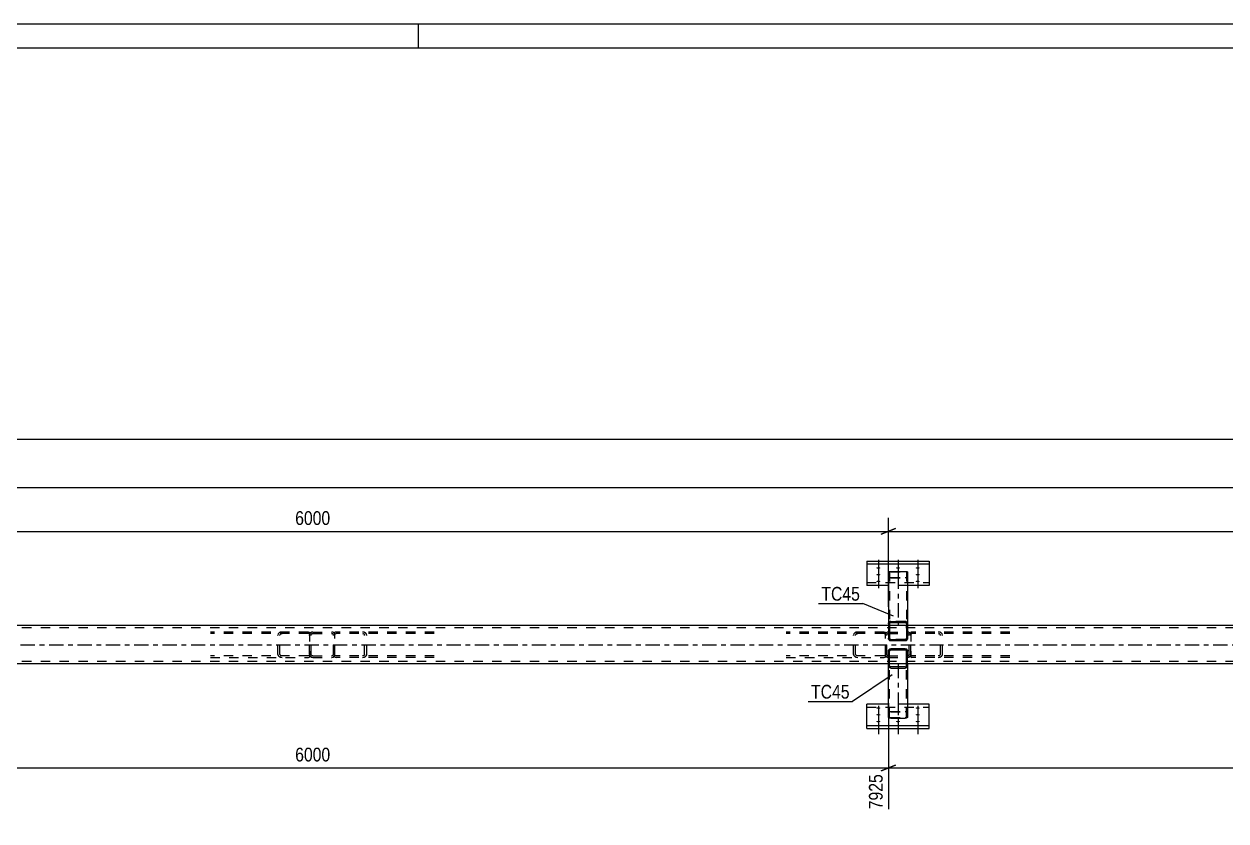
# Model space of a CAD drawing. Header units: millimetres. Extents: x -156 to 1033, y -616 to 225.
# Drawn here: x 110.4 to 360.9, y 58.6 to 224.5 of the extents above; entities that cross this region are included whole.
import ezdxf

# ---------------------------------------------------------------- set-up
doc = ezdxf.new("R2010")
doc.units = ezdxf.units.MM
doc.linetypes.add('DXK_LINE_DOT2', pattern=[3.9198, 1.9599, -1.9599])
doc.linetypes.add('DXK_LINE_DOT3', pattern=[5.9187, 2.979, -0.9799, 0.9799, -0.9799])
doc.styles.add('Arial Narrow', font='ARIALN.TTF', dxfattribs={"height": 0.2})

# ---------------------------------------------------------------- blocks, each defined once
blk = doc.blocks.new('Unknown-404205526-1162')
at = {"color": 5, "linetype": 'Continuous'}
for p, q in [((1032.58, 224.55), (-156.42, 224.55)), ((192.58, 219.55), (192.58, 224.55)), ((1027.58, 219.55), (-151.42, 219.55))]:
    blk.add_line(p, q, dxfattribs=at)
blk = doc.blocks.new('Part-404205526-5127 - 5018')
at = {"color": 2, "linetype": 'Continuous'}
for p, q in [((286.05, 77.85), (286.05, 82.9)), ((290.55, 82.9), (286.05, 82.9)), ((299.05, 82.9), (294.55, 82.9)), ((299.05, 77.85), (299.05, 82.9)), ((286.05, 78.46), (299.05, 78.46)), ((286.05, 77.85), (299.05, 77.85))]:
    blk.add_line(p, q, dxfattribs=at)
at = {"color": 7, "linetype": 'DXK_LINE_DOT2'}
for p, q in [((294.55, 82.9), (290.55, 82.9)), ((286.05, 82.3), (299.05, 82.3))]:
    blk.add_line(p, q, dxfattribs=at)
blk = doc.blocks.new('Bolt-404205526-5032 - 5018')
at = {"linetype": 'Continuous'}
for points in [[(288.45, 111.42), (288.54, 111.41), (288.63, 111.4), (288.71, 111.39), (288.78, 111.37), (288.83, 111.34), (288.87, 111.31), (288.89, 111.28), (288.89, 111.25), (288.87, 111.22), (288.83, 111.19), (288.78, 111.17), (288.71, 111.14), (288.63, 111.13), (288.54, 111.12), (288.45, 111.12), (288.36, 111.12), (288.27, 111.13), (288.19, 111.14), (288.12, 111.17), (288.07, 111.19), (288.03, 111.22), (288.01, 111.25), (288.01, 111.28), (288.03, 111.31), (288.07, 111.34), (288.12, 111.37), (288.19, 111.39), (288.27, 111.4), (288.36, 111.41)], [(292.55, 111.42), (292.64, 111.41), (292.73, 111.4), (292.81, 111.39), (292.88, 111.37), (292.93, 111.34), (292.97, 111.31), (292.99, 111.28), (292.99, 111.25), (292.97, 111.22), (292.93, 111.19), (292.88, 111.17), (292.81, 111.14), (292.73, 111.13), (292.64, 111.12), (292.55, 111.12), (292.46, 111.12), (292.37, 111.13), (292.29, 111.14), (292.22, 111.17), (292.17, 111.19), (292.13, 111.22), (292.11, 111.25), (292.11, 111.28), (292.13, 111.31), (292.17, 111.34), (292.22, 111.37), (292.29, 111.39), (292.37, 111.4), (292.46, 111.41)], [(296.65, 111.42), (296.74, 111.41), (296.83, 111.4), (296.91, 111.39), (296.98, 111.37), (297.03, 111.34), (297.07, 111.31), (297.09, 111.28), (297.09, 111.25), (297.07, 111.22), (297.03, 111.19), (296.98, 111.17), (296.91, 111.14), (296.83, 111.13), (296.74, 111.12), (296.65, 111.12), (296.56, 111.12), (296.47, 111.13), (296.39, 111.14), (296.32, 111.17), (296.27, 111.19), (296.23, 111.22), (296.21, 111.25), (296.21, 111.28), (296.23, 111.31), (296.27, 111.34), (296.32, 111.37), (296.39, 111.39), (296.47, 111.4), (296.56, 111.41)], [(288.45, 110.01), (288.54, 110.01), (288.63, 110), (288.71, 109.99), (288.78, 109.96), (288.83, 109.94), (288.87, 109.91), (288.89, 109.88), (288.89, 109.85), (288.87, 109.82), (288.83, 109.79), (288.78, 109.76), (288.71, 109.74), (288.63, 109.73), (288.54, 109.72), (288.45, 109.71), (288.36, 109.72), (288.27, 109.73), (288.19, 109.74), (288.12, 109.76), (288.07, 109.79), (288.03, 109.82), (288.01, 109.85), (288.01, 109.88), (288.03, 109.91), (288.07, 109.94), (288.12, 109.96), (288.19, 109.99), (288.27, 110), (288.36, 110.01)], [(288.45, 108.61), (288.54, 108.61), (288.63, 108.6), (288.71, 108.58), (288.78, 108.56), (288.83, 108.54), (288.87, 108.51), (288.89, 108.48), (288.89, 108.45), (288.87, 108.42), (288.83, 108.39), (288.78, 108.36), (288.71, 108.34), (288.63, 108.32), (288.54, 108.31), (288.45, 108.31), (288.36, 108.31), (288.27, 108.32), (288.19, 108.34), (288.12, 108.36), (288.07, 108.39), (288.03, 108.42), (288.01, 108.45), (288.01, 108.48), (288.03, 108.51), (288.07, 108.54), (288.12, 108.56), (288.19, 108.58), (288.27, 108.6), (288.36, 108.61)], [(296.65, 110.01), (296.74, 110.01), (296.83, 110), (296.91, 109.99), (296.98, 109.96), (297.03, 109.94), (297.07, 109.91), (297.09, 109.88), (297.09, 109.85), (297.07, 109.82), (297.03, 109.79), (296.98, 109.76), (296.91, 109.74), (296.83, 109.73), (296.74, 109.72), (296.65, 109.71), (296.56, 109.72), (296.47, 109.73), (296.39, 109.74), (296.32, 109.76), (296.27, 109.79), (296.23, 109.82), (296.21, 109.85), (296.21, 109.88), (296.23, 109.91), (296.27, 109.94), (296.32, 109.96), (296.39, 109.99), (296.47, 110), (296.56, 110.01)], [(296.65, 108.61), (296.74, 108.61), (296.83, 108.6), (296.91, 108.58), (296.98, 108.56), (297.03, 108.54), (297.07, 108.51), (297.09, 108.48), (297.09, 108.45), (297.07, 108.42), (297.03, 108.39), (296.98, 108.36), (296.91, 108.34), (296.83, 108.32), (296.74, 108.31), (296.65, 108.31), (296.56, 108.31), (296.47, 108.32), (296.39, 108.34), (296.32, 108.36), (296.27, 108.39), (296.23, 108.42), (296.21, 108.45), (296.21, 108.48), (296.23, 108.51), (296.27, 108.54), (296.32, 108.56), (296.39, 108.58), (296.47, 108.6), (296.56, 108.61)]]:
    blk.add_hatch(color=1, dxfattribs=at).paths.add_polyline_path(points)
at = {"color": 1, "linetype": 'Continuous'}
for p, q in [((288.45, 112.96), (288.45, 109.84)), ((292.55, 112.96), (292.55, 109.84)), ((296.65, 112.96), (296.65, 109.84)), ((288.45, 111.56), (288.45, 108.44)), ((296.65, 111.56), (296.65, 108.44)), ((288.45, 110.15), (288.45, 107.03)), ((296.65, 110.15), (296.65, 107.03))]:
    blk.add_line(p, q, dxfattribs=at)
at = {"color": 1, "linetype": 'DXK_LINE_DOT2'}
blk.add_line((292.55, 110.15), (292.55, 107.03), dxfattribs=at)
blk = doc.blocks.new('Bolt-404205526-5033 - 5018')
at = {"linetype": 'Continuous'}
for points in [[(288.45, 81.93), (288.36, 81.93), (288.27, 81.94), (288.19, 81.96), (288.12, 81.98), (288.07, 82.01), (288.03, 82.04), (288.01, 82.07), (288.01, 82.1), (288.03, 82.13), (288.07, 82.16), (288.12, 82.18), (288.19, 82.2), (288.27, 82.22), (288.36, 82.23), (288.45, 82.23), (288.54, 82.23), (288.63, 82.22), (288.71, 82.2), (288.78, 82.18), (288.83, 82.16), (288.87, 82.13), (288.89, 82.1), (288.89, 82.07), (288.87, 82.04), (288.83, 82.01), (288.78, 81.98), (288.71, 81.96), (288.63, 81.94), (288.54, 81.93)], [(288.45, 80.53), (288.36, 80.53), (288.27, 80.54), (288.19, 80.56), (288.12, 80.58), (288.07, 80.6), (288.03, 80.63), (288.01, 80.66), (288.01, 80.7), (288.03, 80.73), (288.07, 80.75), (288.12, 80.78), (288.19, 80.8), (288.27, 80.82), (288.36, 80.83), (288.45, 80.83), (288.54, 80.83), (288.63, 80.82), (288.71, 80.8), (288.78, 80.78), (288.83, 80.75), (288.87, 80.73), (288.89, 80.7), (288.89, 80.66), (288.87, 80.63), (288.83, 80.6), (288.78, 80.58), (288.71, 80.56), (288.63, 80.54), (288.54, 80.53)], [(296.65, 81.93), (296.56, 81.93), (296.47, 81.94), (296.39, 81.96), (296.32, 81.98), (296.27, 82.01), (296.23, 82.04), (296.21, 82.07), (296.21, 82.1), (296.23, 82.13), (296.27, 82.16), (296.32, 82.18), (296.39, 82.2), (296.47, 82.22), (296.56, 82.23), (296.65, 82.23), (296.74, 82.23), (296.83, 82.22), (296.91, 82.2), (296.98, 82.18), (297.03, 82.16), (297.07, 82.13), (297.09, 82.1), (297.09, 82.07), (297.07, 82.04), (297.03, 82.01), (296.98, 81.98), (296.91, 81.96), (296.83, 81.94), (296.74, 81.93)], [(296.65, 80.53), (296.56, 80.53), (296.47, 80.54), (296.39, 80.56), (296.32, 80.58), (296.27, 80.6), (296.23, 80.63), (296.21, 80.66), (296.21, 80.7), (296.23, 80.73), (296.27, 80.75), (296.32, 80.78), (296.39, 80.8), (296.47, 80.82), (296.56, 80.83), (296.65, 80.83), (296.74, 80.83), (296.83, 80.82), (296.91, 80.8), (296.98, 80.78), (297.03, 80.75), (297.07, 80.73), (297.09, 80.7), (297.09, 80.66), (297.07, 80.63), (297.03, 80.6), (296.98, 80.58), (296.91, 80.56), (296.83, 80.54), (296.74, 80.53)], [(288.45, 79.13), (288.36, 79.13), (288.27, 79.14), (288.19, 79.16), (288.12, 79.18), (288.07, 79.2), (288.03, 79.23), (288.01, 79.26), (288.01, 79.29), (288.03, 79.32), (288.07, 79.35), (288.12, 79.38), (288.19, 79.4), (288.27, 79.41), (288.36, 79.42), (288.45, 79.43), (288.54, 79.42), (288.63, 79.41), (288.71, 79.4), (288.78, 79.38), (288.83, 79.35), (288.87, 79.32), (288.89, 79.29), (288.89, 79.26), (288.87, 79.23), (288.83, 79.2), (288.78, 79.18), (288.71, 79.16), (288.63, 79.14), (288.54, 79.13)], [(292.55, 79.13), (292.46, 79.13), (292.37, 79.14), (292.29, 79.16), (292.22, 79.18), (292.17, 79.2), (292.13, 79.23), (292.11, 79.26), (292.11, 79.29), (292.13, 79.32), (292.17, 79.35), (292.22, 79.38), (292.29, 79.4), (292.37, 79.41), (292.46, 79.42), (292.55, 79.43), (292.64, 79.42), (292.73, 79.41), (292.81, 79.4), (292.88, 79.38), (292.93, 79.35), (292.97, 79.32), (292.99, 79.29), (292.99, 79.26), (292.97, 79.23), (292.93, 79.2), (292.88, 79.18), (292.81, 79.16), (292.73, 79.14), (292.64, 79.13)], [(296.65, 79.13), (296.56, 79.13), (296.47, 79.14), (296.39, 79.16), (296.32, 79.18), (296.27, 79.2), (296.23, 79.23), (296.21, 79.26), (296.21, 79.29), (296.23, 79.32), (296.27, 79.35), (296.32, 79.38), (296.39, 79.4), (296.47, 79.41), (296.56, 79.42), (296.65, 79.43), (296.74, 79.42), (296.83, 79.41), (296.91, 79.4), (296.98, 79.38), (297.03, 79.35), (297.07, 79.32), (297.09, 79.29), (297.09, 79.26), (297.07, 79.23), (297.03, 79.2), (296.98, 79.18), (296.91, 79.16), (296.83, 79.14), (296.74, 79.13)]]:
    blk.add_hatch(color=1, dxfattribs=at).paths.add_polyline_path(points)
at = {"color": 1, "linetype": 'Continuous'}
for p, q in [((288.45, 82.57), (288.45, 79.45)), ((288.45, 81.17), (288.45, 78.05)), ((296.65, 82.57), (296.65, 79.45)), ((296.65, 81.17), (296.65, 78.05)), ((288.45, 79.77), (288.45, 76.65)), ((292.55, 79.77), (292.55, 76.65)), ((296.65, 79.77), (296.65, 76.65))]:
    blk.add_line(p, q, dxfattribs=at)
at = {"color": 1, "linetype": 'DXK_LINE_DOT2'}
blk.add_line((292.55, 82.57), (292.55, 79.45), dxfattribs=at)
blk = doc.blocks.new('Part-404205526-5126 - 5018')
at = {"color": 2, "linetype": 'Continuous'}
for p, q in [((286.05, 112.69), (299.05, 112.69)), ((286.05, 112.69), (286.05, 107.64)), ((286.05, 112.09), (299.05, 112.09)), ((299.05, 112.69), (299.05, 107.64)), ((290.55, 107.64), (286.05, 107.64)), ((299.05, 107.64), (294.55, 107.64))]:
    blk.add_line(p, q, dxfattribs=at)
at = {"color": 7, "linetype": 'DXK_LINE_DOT2'}
for p, q in [((286.05, 108.24), (299.05, 108.24)), ((294.55, 107.64), (290.55, 107.64))]:
    blk.add_line(p, q, dxfattribs=at)
blk = doc.blocks.new('Part-404205526-5160 - 5018')
at = {"color": 2, "linetype": 'Continuous'}
for p, q in [((290.55, 110.38), (290.59, 110.45)), ((290.55, 110.38), (290.55, 99.65)), ((290.59, 110.45), (290.69, 110.5)), ((290.69, 110.5), (290.85, 110.54)), ((290.85, 110.54), (291.03, 110.55)), ((291.03, 110.55), (294.07, 110.55)), ((294.07, 110.55), (294.25, 110.54)), ((294.25, 110.54), (294.41, 110.5)), ((294.41, 110.5), (294.51, 110.45)), ((294.51, 110.45), (294.55, 110.38)), ((294.55, 110.38), (294.55, 99.27)), ((294.07, 99.27), (290.79, 99.27)), ((294.31, 99.27), (294.07, 99.27)), ((294.55, 99.27), (294.55, 99.27))]:
    blk.add_line(p, q, dxfattribs=at)
at = {"color": 7, "linetype": 'DXK_LINE_DOT2'}
for p, q in [((290.81, 110.42), (290.79, 110.38)), ((290.79, 110.38), (290.79, 99.27)), ((290.86, 110.44), (290.81, 110.42)), ((290.94, 110.46), (290.86, 110.44)), ((291.03, 110.47), (290.94, 110.46)), ((291.03, 110.47), (294.07, 110.47)), ((294.16, 110.46), (294.07, 110.47)), ((294.24, 110.44), (294.16, 110.46)), ((294.29, 110.42), (294.24, 110.44)), ((294.31, 110.38), (294.29, 110.42)), ((294.31, 110.38), (294.31, 99.27)), ((290.59, 109.28), (290.55, 109.34)), ((290.69, 109.23), (290.59, 109.28)), ((290.85, 109.19), (290.69, 109.23)), ((290.79, 109.34), (290.81, 109.31)), ((290.81, 109.31), (290.86, 109.29)), ((291.03, 109.18), (290.85, 109.19)), ((290.86, 109.29), (290.94, 109.27)), ((290.94, 109.27), (291.03, 109.26)), ((291.03, 109.26), (294.07, 109.26)), ((291.03, 109.18), (294.07, 109.18)), ((294.07, 109.26), (294.16, 109.27)), ((294.25, 109.19), (294.07, 109.18)), ((294.16, 109.27), (294.24, 109.29)), ((294.24, 109.29), (294.29, 109.31)), ((294.41, 109.23), (294.25, 109.19)), ((294.29, 109.31), (294.31, 109.34)), ((294.51, 109.28), (294.41, 109.23)), ((294.55, 109.34), (294.51, 109.28)), ((290.55, 99.65), (290.55, 99.27)), ((290.79, 99.27), (290.55, 99.27)), ((294.07, 99.27), (294.25, 99.27)), ((294.29, 99.27), (294.31, 99.27)), ((294.55, 99.27), (294.31, 99.27)), ((294.55, 99.27), (294.55, 99.27))]:
    blk.add_line(p, q, dxfattribs=at)
at = {"color": 7, "linetype": 'DXK_LINE_DOT3'}
blk.add_line((292.55, 109.86), (292.55, 99.27), dxfattribs=at)
blk = doc.blocks.new('Part-404205526-5083 - 5018')
at = {"color": 7, "linetype": 'DXK_LINE_DOT2'}
for p, q in [((911.55, 98.79), (-26.45, 98.79)), ((294.55, 99.27), (290.55, 99.27)), ((911.55, 91.75), (-26.45, 91.75)), ((911.55, 91.27), (290.55, 91.27)), ((294.55, 91.27), (290.55, 91.27))]:
    blk.add_line(p, q, dxfattribs=at)
at = {"color": 2, "linetype": 'Continuous'}
for p, q in [((290.55, 99.27), (54.56, 99.27)), ((470.55, 99.27), (294.55, 99.27)), ((290.55, 91.27), (54.56, 91.27)), ((470.55, 91.27), (294.55, 91.27))]:
    blk.add_line(p, q, dxfattribs=at)
at = {"color": 7, "linetype": 'DXK_LINE_DOT3'}
blk.add_line((-26.45, 95.27), (911.55, 95.27), dxfattribs=at)
blk = doc.blocks.new('Part-404205526-5195 - 5018')
at = {"color": 7, "linetype": 'DXK_LINE_DOT2'}
for p, q in [((290.55, 90.89), (290.55, 91.27)), ((290.79, 91.27), (290.55, 91.27)), ((290.79, 80.16), (290.79, 91.27)), ((294.24, 91.27), (294.25, 91.27)), ((294.25, 91.27), (294.29, 91.27)), ((294.29, 91.27), (294.31, 91.27)), ((294.31, 80.16), (294.31, 91.27)), ((294.55, 91.27), (294.31, 91.27)), ((290.55, 81.2), (290.59, 81.26)), ((290.59, 81.26), (290.69, 81.32)), ((290.69, 81.32), (290.85, 81.35)), ((290.81, 81.23), (290.79, 81.2)), ((290.86, 81.26), (290.81, 81.23)), ((290.85, 81.35), (291.03, 81.36)), ((290.94, 81.28), (290.86, 81.26)), ((291.03, 81.28), (290.94, 81.28)), ((291.03, 81.36), (294.07, 81.36)), ((291.03, 81.28), (294.07, 81.28)), ((294.07, 81.36), (294.25, 81.35)), ((294.16, 81.28), (294.07, 81.28)), ((294.24, 81.26), (294.16, 81.28)), ((294.24, 81.26), (294.25, 81.25)), ((294.25, 81.35), (294.41, 81.32)), ((294.25, 81.25), (294.29, 81.23)), ((294.31, 81.2), (294.29, 81.23)), ((294.41, 81.32), (294.51, 81.26)), ((294.51, 81.26), (294.55, 81.2)), ((290.79, 80.16), (290.81, 80.13)), ((290.81, 80.13), (290.86, 80.1)), ((290.86, 80.1), (290.94, 80.08)), ((290.94, 80.08), (291.03, 80.08)), ((291.03, 80.08), (294.07, 80.08)), ((294.07, 80.08), (294.16, 80.08)), ((294.16, 80.08), (294.24, 80.1)), ((294.24, 80.1), (294.29, 80.13)), ((294.29, 80.13), (294.31, 80.16))]:
    blk.add_line(p, q, dxfattribs=at)
at = {"color": 2, "linetype": 'Continuous'}
for p, q in [((290.55, 80.16), (290.55, 90.89)), ((294.31, 91.27), (290.79, 91.27)), ((294.55, 91.27), (294.55, 91.27)), ((294.55, 91.27), (294.55, 80.16)), ((290.59, 80.1), (290.55, 80.16)), ((290.69, 80.04), (290.59, 80.1)), ((290.85, 80.01), (290.69, 80.04)), ((291.03, 80), (290.85, 80.01)), ((291.03, 80), (294.07, 80)), ((294.25, 80.01), (294.07, 80)), ((294.41, 80.04), (294.25, 80.01)), ((294.51, 80.1), (294.41, 80.04)), ((294.55, 80.16), (294.51, 80.1))]:
    blk.add_line(p, q, dxfattribs=at)
at = {"color": 7, "linetype": 'DXK_LINE_DOT3'}
blk.add_line((292.55, 91.27), (292.55, 80.68), dxfattribs=at)
blk = doc.blocks.new('Part-404205526-5207 - 5018')
at = {"color": 7, "linetype": 'DXK_LINE_DOT2'}
for p, q in [((295.45, 97.91), (295.19, 97.87)), ((295.19, 97.87), (295.19, 92.67)), ((315.87, 97.91), (295.45, 97.91)), ((301.27, 97.86), (300.94, 97.91)), ((295.19, 97.52), (295.28, 97.57)), ((295.28, 97.57), (295.45, 97.59)), ((315.87, 97.59), (295.45, 97.59)), ((300.94, 97.59), (301.11, 97.57)), ((301.34, 97.39), (301.38, 97.27)), ((301.38, 93.27), (301.38, 97.27)), ((301.82, 97.27), (301.75, 97.52)), ((301.82, 93.27), (301.82, 97.27)), ((295.28, 92.98), (295.19, 93.02)), ((295.45, 92.95), (295.28, 92.98)), ((315.87, 92.95), (295.45, 92.95)), ((301.11, 92.98), (300.94, 92.95)), ((301.38, 93.27), (301.34, 93.15)), ((301.75, 93.03), (301.82, 93.27)), ((295.19, 92.67), (295.45, 92.63)), ((315.87, 92.63), (295.45, 92.63)), ((300.94, 92.63), (301.27, 92.68))]:
    blk.add_line(p, q, dxfattribs=at)
for centre, radius, start, end in [((301.07, 97.09), 0.802, 32.4113, 75.4458), ((301.01, 97.18), 0.401, 32.4113, 75.4458), ((301.01, 93.36), 0.401, 284.5542, 327.5887), ((301.07, 93.46), 0.802, 284.5542, 327.5887)]:
    blk.add_arc(centre, radius, start, end, dxfattribs=at)
blk = doc.blocks.new('Part-404205526-5199 - 5018')
at = {"color": 7, "linetype": 'DXK_LINE_DOT2'}
for p, q in [((290.55, 97.91), (290.3, 97.86)), ((290.55, 97.91), (294.55, 97.91)), ((294.79, 97.86), (294.55, 97.91)), ((289.96, 97.52), (289.91, 97.27)), ((289.91, 93.27), (289.91, 97.27)), ((290.23, 97.27), (290.25, 97.39)), ((290.23, 93.27), (290.23, 97.27)), ((290.43, 97.57), (290.55, 97.59)), ((290.55, 97.59), (294.55, 97.59)), ((294.55, 97.59), (294.67, 97.57)), ((294.85, 97.39), (294.87, 97.27)), ((294.87, 93.27), (294.87, 97.27)), ((295.19, 97.27), (295.14, 97.52)), ((295.19, 93.27), (295.19, 97.27)), ((289.91, 93.27), (289.96, 93.03)), ((290.25, 93.15), (290.23, 93.27)), ((290.55, 92.95), (290.43, 92.98)), ((290.55, 92.95), (294.55, 92.95)), ((294.67, 92.98), (294.55, 92.95)), ((294.87, 93.27), (294.85, 93.15)), ((295.14, 93.03), (295.19, 93.27)), ((290.3, 92.68), (290.55, 92.63)), ((290.55, 92.63), (294.55, 92.63)), ((294.55, 92.63), (294.79, 92.68))]:
    blk.add_line(p, q, dxfattribs=at)
for centre, radius, start, end in [((290.55, 97.27), 0.64, 112.5, 157.5), ((294.55, 97.27), 0.64, 22.5, 67.5), ((290.55, 97.27), 0.32, 112.5, 157.5), ((294.55, 97.27), 0.32, 22.5, 67.5), ((290.55, 93.27), 0.64, 202.5, 247.5), ((290.55, 93.27), 0.32, 202.5, 247.5), ((294.55, 93.27), 0.32, 292.5, 337.5), ((294.55, 93.27), 0.64, 292.5, 337.5)]:
    blk.add_arc(centre, radius, start, end, dxfattribs=at)
blk = doc.blocks.new('Part-404205526-5200 - 5018')
at = {"color": 7, "linetype": 'DXK_LINE_DOT2'}
for p, q in [((170.55, 97.91), (170.3, 97.86)), ((170.55, 97.91), (174.55, 97.91)), ((174.79, 97.86), (174.55, 97.91)), ((169.96, 97.52), (169.91, 97.27)), ((169.91, 93.27), (169.91, 97.27)), ((170.23, 97.27), (170.25, 97.39)), ((170.23, 93.27), (170.23, 97.27)), ((170.43, 97.57), (170.55, 97.59)), ((170.55, 97.59), (174.55, 97.59)), ((174.55, 97.59), (174.67, 97.57)), ((174.85, 97.39), (174.87, 97.27)), ((174.87, 93.27), (174.87, 97.27)), ((175.19, 97.27), (175.14, 97.52)), ((175.19, 93.27), (175.19, 97.27)), ((169.91, 93.27), (169.96, 93.03)), ((170.25, 93.15), (170.23, 93.27)), ((170.55, 92.95), (170.43, 92.98)), ((170.55, 92.95), (174.55, 92.95)), ((174.67, 92.98), (174.55, 92.95)), ((174.87, 93.27), (174.85, 93.15)), ((175.14, 93.03), (175.19, 93.27)), ((170.3, 92.68), (170.55, 92.63)), ((170.55, 92.63), (174.55, 92.63)), ((174.55, 92.63), (174.79, 92.68))]:
    blk.add_line(p, q, dxfattribs=at)
for centre, radius, start, end in [((170.55, 97.27), 0.64, 112.5, 157.5), ((174.55, 97.27), 0.64, 22.5, 67.5), ((170.55, 97.27), 0.32, 112.5, 157.5), ((174.55, 97.27), 0.32, 22.5, 67.5), ((170.55, 93.27), 0.64, 202.5, 247.5), ((170.55, 93.27), 0.32, 202.5, 247.5), ((174.55, 93.27), 0.32, 292.5, 337.5), ((174.55, 93.27), 0.64, 292.5, 337.5)]:
    blk.add_arc(centre, radius, start, end, dxfattribs=at)
blk = doc.blocks.new('Part-404205526-5209 - 5018')
at = {"color": 7, "linetype": 'DXK_LINE_DOT2'}
for p, q in [((289.65, 97.91), (269.23, 97.91)), ((284.16, 97.91), (283.83, 97.86)), ((289.65, 97.91), (289.91, 97.87)), ((289.91, 92.67), (289.91, 97.87)), ((289.65, 97.59), (269.23, 97.59)), ((283.35, 97.52), (283.28, 97.27)), ((283.28, 93.27), (283.28, 97.27)), ((283.72, 97.27), (283.76, 97.39)), ((283.72, 93.27), (283.72, 97.27)), ((283.99, 97.57), (284.16, 97.59)), ((289.65, 97.59), (289.82, 97.57)), ((289.82, 97.57), (289.91, 97.52)), ((289.65, 92.95), (269.23, 92.95)), ((283.28, 93.27), (283.35, 93.03)), ((283.76, 93.15), (283.72, 93.27)), ((284.16, 92.95), (283.99, 92.98)), ((289.82, 92.98), (289.65, 92.95)), ((289.91, 93.02), (289.82, 92.98)), ((269.23, 92.63), (289.65, 92.63)), ((283.83, 92.68), (284.16, 92.63)), ((289.65, 92.63), (289.91, 92.67))]:
    blk.add_line(p, q, dxfattribs=at)
for centre, radius, start, end in [((284.03, 97.09), 0.802, 104.5547, 147.5896), ((284.09, 97.18), 0.401, 104.5547, 147.5896), ((284.03, 93.46), 0.802, 212.4104, 255.4453), ((284.09, 93.36), 0.401, 212.4104, 255.4453)]:
    blk.add_arc(centre, radius, start, end, dxfattribs=at)
blk = doc.blocks.new('Part-404205526-5210 - 5018')
at = {"color": 7, "linetype": 'DXK_LINE_DOT2'}
for p, q in [((175.45, 97.91), (175.19, 97.87)), ((175.19, 92.67), (175.19, 97.87)), ((195.87, 97.91), (175.45, 97.91)), ((181.27, 97.86), (180.94, 97.91)), ((175.19, 97.52), (175.28, 97.57)), ((175.28, 97.57), (175.45, 97.59)), ((195.87, 97.59), (175.45, 97.59)), ((180.94, 97.59), (181.11, 97.57)), ((181.34, 97.39), (181.38, 97.27)), ((181.38, 93.27), (181.38, 97.27)), ((181.82, 97.27), (181.75, 97.52)), ((181.82, 93.27), (181.82, 97.27)), ((175.28, 92.98), (175.19, 93.02)), ((175.45, 92.95), (175.28, 92.98)), ((195.87, 92.95), (175.45, 92.95)), ((181.11, 92.98), (180.94, 92.95)), ((181.38, 93.27), (181.34, 93.15)), ((181.75, 93.03), (181.82, 93.27)), ((175.19, 92.67), (175.45, 92.63)), ((195.87, 92.63), (175.45, 92.63)), ((180.94, 92.63), (181.27, 92.68))]:
    blk.add_line(p, q, dxfattribs=at)
for centre, radius, start, end in [((181.07, 97.09), 0.802, 32.4104, 75.4453), ((181.01, 97.18), 0.401, 32.4104, 75.4453), ((181.01, 93.36), 0.401, 284.5547, 327.5896), ((181.07, 93.46), 0.802, 284.5547, 327.5896)]:
    blk.add_arc(centre, radius, start, end, dxfattribs=at)
blk = doc.blocks.new('Part-404205526-5212 - 5018')
at = {"color": 7, "linetype": 'DXK_LINE_DOT2'}
for p, q in [((169.65, 97.91), (149.23, 97.91)), ((164.16, 97.91), (163.83, 97.86)), ((169.65, 97.91), (169.91, 97.87)), ((169.91, 97.87), (169.91, 92.67)), ((169.65, 97.59), (149.23, 97.59)), ((163.35, 97.52), (163.28, 97.27)), ((163.28, 93.27), (163.28, 97.27)), ((163.72, 97.27), (163.76, 97.39)), ((163.72, 93.27), (163.72, 97.27)), ((163.99, 97.57), (164.16, 97.59)), ((169.65, 97.59), (169.82, 97.57)), ((169.82, 97.57), (169.91, 97.52)), ((169.65, 92.95), (149.23, 92.95)), ((163.28, 93.27), (163.35, 93.03)), ((163.76, 93.15), (163.72, 93.27)), ((164.16, 92.95), (163.99, 92.98)), ((169.82, 92.98), (169.65, 92.95)), ((169.91, 93.02), (169.82, 92.98)), ((149.23, 92.63), (169.65, 92.63)), ((163.83, 92.68), (164.16, 92.63)), ((169.65, 92.63), (169.91, 92.67))]:
    blk.add_line(p, q, dxfattribs=at)
for centre, radius, start, end in [((164.03, 97.09), 0.802, 104.5547, 147.5895), ((164.09, 97.18), 0.401, 104.5547, 147.5895), ((164.03, 93.46), 0.802, 212.4105, 255.4453), ((164.09, 93.36), 0.401, 212.4105, 255.4453)]:
    blk.add_arc(centre, radius, start, end, dxfattribs=at)
blk = doc.blocks.new('Part-404205526-25859 - 5018')
at = {"color": 2, "linetype": 'Continuous'}
for p, q in [((290.58, 99.83), (290.55, 99.65)), ((290.55, 99.65), (290.55, 96.61)), ((290.69, 99.99), (290.58, 99.83)), ((290.84, 100.09), (290.69, 99.99)), ((290.79, 99.65), (290.81, 99.74)), ((290.79, 99.65), (290.79, 99.65)), ((290.79, 99.65), (290.79, 96.61)), ((290.81, 99.74), (290.86, 99.82)), ((291.03, 100.13), (290.84, 100.09)), ((290.86, 99.82), (290.94, 99.87)), ((290.94, 99.87), (291.03, 99.89)), ((291.03, 100.13), (294.07, 100.13)), ((291.03, 100.13), (291.03, 100.13)), ((291.03, 99.89), (291.03, 99.89)), ((291.03, 99.89), (294.07, 99.89)), ((294.07, 100.13), (294.07, 100.13)), ((294.25, 100.09), (294.07, 100.13)), ((294.07, 99.89), (294.07, 99.89)), ((294.07, 99.89), (294.16, 99.87)), ((294.16, 99.87), (294.24, 99.82)), ((294.24, 99.82), (294.29, 99.74)), ((294.41, 99.99), (294.25, 100.09)), ((294.29, 99.74), (294.31, 99.65)), ((294.31, 99.65), (294.31, 99.65)), ((294.31, 99.65), (294.31, 96.61)), ((294.51, 99.83), (294.41, 99.99)), ((294.55, 99.65), (294.51, 99.83)), ((294.55, 99.65), (294.55, 96.61)), ((290.55, 96.61), (290.58, 96.42)), ((290.58, 96.42), (290.69, 96.27)), ((290.69, 96.27), (290.84, 96.16)), ((290.79, 96.61), (290.79, 96.61)), ((290.81, 96.52), (290.79, 96.61)), ((290.86, 96.44), (290.81, 96.52)), ((290.84, 96.16), (291.03, 96.13)), ((290.94, 96.39), (290.86, 96.44)), ((291.03, 96.37), (290.94, 96.39)), ((291.03, 96.37), (291.03, 96.37)), ((291.03, 96.37), (294.07, 96.37)), ((291.03, 96.13), (294.07, 96.13)), ((291.03, 96.13), (291.03, 96.13)), ((294.16, 96.39), (294.07, 96.37)), ((294.07, 96.37), (294.07, 96.37)), ((294.07, 96.13), (294.25, 96.16)), ((294.07, 96.13), (294.07, 96.13)), ((294.24, 96.44), (294.16, 96.39)), ((294.29, 96.52), (294.24, 96.44)), ((294.25, 96.16), (294.41, 96.27)), ((294.31, 96.61), (294.29, 96.52)), ((294.31, 96.61), (294.31, 96.61)), ((294.41, 96.27), (294.51, 96.42)), ((294.51, 96.42), (294.55, 96.61))]:
    blk.add_line(p, q, dxfattribs=at)
at = {"color": 7, "linetype": 'DXK_LINE_DOT2'}
for p, q in [((290.55, 99.65), (290.58, 99.83)), ((290.79, 99.27), (290.55, 99.27)), ((290.55, 99.27), (290.79, 99.27)), ((290.58, 99.83), (290.69, 99.99)), ((290.69, 99.99), (290.84, 100.09)), ((290.81, 99.74), (290.79, 99.65)), ((290.79, 99.65), (290.79, 99.65)), ((290.86, 99.82), (290.81, 99.74)), ((290.84, 100.09), (291.03, 100.13)), ((290.94, 99.87), (290.86, 99.82)), ((291.03, 99.89), (290.94, 99.87)), ((294.07, 100.13), (291.03, 100.13)), ((291.03, 99.89), (294.07, 99.89)), ((294.07, 100.13), (294.25, 100.09)), ((294.16, 99.87), (294.07, 99.89)), ((294.24, 99.82), (294.16, 99.87)), ((294.29, 99.74), (294.24, 99.82)), ((294.25, 100.09), (294.41, 99.99)), ((294.31, 99.65), (294.29, 99.74)), ((294.31, 99.65), (294.31, 99.65)), ((294.55, 99.27), (294.31, 99.27)), ((294.31, 99.27), (294.55, 99.27)), ((294.41, 99.99), (294.51, 99.83)), ((294.51, 99.83), (294.55, 99.65)), ((290.58, 96.42), (290.55, 96.61)), ((290.79, 96.61), (290.81, 96.52)), ((290.81, 96.52), (290.86, 96.44)), ((291.03, 96.13), (290.84, 96.16)), ((290.86, 96.44), (290.94, 96.39)), ((290.94, 96.39), (291.03, 96.37)), ((294.07, 96.37), (291.03, 96.37)), ((291.03, 96.13), (294.07, 96.13)), ((294.07, 96.37), (294.16, 96.39)), ((294.25, 96.16), (294.07, 96.13)), ((294.16, 96.39), (294.24, 96.44)), ((294.24, 96.44), (294.29, 96.52)), ((294.29, 96.52), (294.31, 96.61)), ((294.55, 96.61), (294.51, 96.42))]:
    blk.add_line(p, q, dxfattribs=at)
for centre, start, end in [((291.03, 96.61), 202.5, 247.5), ((294.07, 96.61), 292.5, 337.5)]:
    blk.add_arc(centre, 0.48, start, end, dxfattribs=at)
blk = doc.blocks.new('Part-404205526-25860 - 5018')
at = {"color": 2, "linetype": 'Continuous'}
for p, q in [((290.58, 94.12), (290.55, 93.93)), ((290.55, 90.89), (290.55, 93.93)), ((290.69, 94.27), (290.58, 94.12)), ((290.84, 94.38), (290.69, 94.27)), ((290.81, 94.03), (290.79, 93.93)), ((290.79, 90.89), (290.79, 93.93)), ((290.86, 94.1), (290.81, 94.03)), ((291.03, 94.41), (290.84, 94.38)), ((290.94, 94.16), (290.86, 94.1)), ((291.03, 94.17), (290.94, 94.16)), ((294.07, 94.41), (291.03, 94.41)), ((294.07, 94.17), (291.03, 94.17)), ((294.25, 94.38), (294.07, 94.41)), ((294.16, 94.16), (294.07, 94.17)), ((294.24, 94.1), (294.16, 94.16)), ((294.29, 94.03), (294.24, 94.1)), ((294.41, 94.27), (294.25, 94.38)), ((294.31, 93.93), (294.29, 94.03)), ((294.31, 90.89), (294.31, 93.93)), ((294.51, 94.12), (294.41, 94.27)), ((294.55, 93.93), (294.51, 94.12)), ((294.55, 90.89), (294.55, 93.93)), ((290.58, 90.71), (290.55, 90.89)), ((290.69, 90.55), (290.58, 90.71)), ((290.84, 90.45), (290.69, 90.55)), ((290.79, 90.89), (290.81, 90.8)), ((290.81, 90.8), (290.86, 90.72)), ((291.03, 90.41), (290.84, 90.45)), ((290.86, 90.72), (290.94, 90.67)), ((290.94, 90.67), (291.03, 90.65)), ((294.07, 90.65), (291.03, 90.65)), ((291.03, 90.41), (294.07, 90.41)), ((294.07, 90.65), (294.16, 90.67)), ((294.07, 90.41), (294.25, 90.45)), ((294.07, 90.41), (294.07, 90.41)), ((294.16, 90.67), (294.24, 90.72)), ((294.24, 90.72), (294.29, 90.8)), ((294.41, 90.55), (294.25, 90.45)), ((294.29, 90.8), (294.31, 90.89)), ((294.51, 90.71), (294.41, 90.55)), ((294.55, 90.89), (294.51, 90.71))]:
    blk.add_line(p, q, dxfattribs=at)
at = {"color": 7, "linetype": 'DXK_LINE_DOT2'}
for p, q in [((290.55, 93.93), (290.58, 94.12)), ((290.84, 94.38), (291.03, 94.41)), ((294.07, 94.41), (294.25, 94.38)), ((294.51, 94.12), (294.55, 93.93)), ((290.79, 91.27), (290.55, 91.27)), ((291.03, 90.41), (294.07, 90.41)), ((294.25, 90.45), (294.07, 90.41)), ((294.55, 91.27), (294.31, 91.27))]:
    blk.add_line(p, q, dxfattribs=at)
for centre, start, end in [((291.03, 93.93), 112.5, 157.5), ((294.07, 93.93), 22.5, 67.5)]:
    blk.add_arc(centre, 0.48, start, end, dxfattribs=at)
blk = doc.blocks.new('StraightDimension-404205526-13587 - 5018')
at = {"color": 7, "linetype": 'Continuous'}
for p, q in [((50.56, 104.79), (50.56, 121.72)), ((290.55, 103.17), (290.55, 121.72)), ((52.06, 119.47), (49.06, 118.27)), ((50.56, 118.87), (290.55, 118.87)), ((289.05, 118.27), (292.05, 119.47))]:
    blk.add_line(p, q, dxfattribs=at)
at = {"color": 0}
blk.add_wipeout([(174.81, 119.62), (174.81, 123.82), (166.3, 123.82), (166.3, 119.62)], dxfattribs=at)
at = {"color": 3, "style": 'Arial Narrow'}
blk.add_text('6000', height=2.863, dxfattribs=at).set_placement((166.9, 120.22))
blk = doc.blocks.new('StraightDimension-404205526-13586 - 5018')
at = {"color": 7, "linetype": 'Continuous'}
for p, q in [((290.55, 103.17), (290.55, 121.72)), ((470.55, 102.4), (470.55, 121.72)), ((292.05, 119.47), (289.05, 118.27)), ((290.55, 118.87), (470.55, 118.87)), ((469.05, 118.27), (472.05, 119.47))]:
    blk.add_line(p, q, dxfattribs=at)
at = {"color": 0}
blk.add_wipeout([(384.81, 119.62), (384.81, 123.82), (376.29, 123.82), (376.29, 119.62)], dxfattribs=at)
at = {"color": 3, "style": 'Arial Narrow'}
blk.add_text('4500', height=2.863, dxfattribs=at).set_placement((376.89, 120.22))
blk = doc.blocks.new('StraightDimension-404205526-16750 - 5018')
at = {"color": 7, "linetype": 'Continuous'}
blk.add_line((-27.45, 138.11), (912.55, 138.11), dxfattribs=at)
blk = doc.blocks.new('StraightDimension-404205526-16828 - 5018')
at = {"color": 7, "linetype": 'Continuous'}
blk.add_line((-26.45, 128.03), (911.55, 128.03), dxfattribs=at)
blk = doc.blocks.new('StraightDimension-404205526-30349 - 5018')
at = {"color": 7, "linetype": 'Continuous'}
for p, q in [((290.55, 83.08), (290.55, 61)), ((470.55, 84.97), (470.55, 59.17)), ((292.05, 70.21), (289.05, 69.01)), ((469.05, 69.01), (472.05, 70.21)), ((290.55, 69.61), (470.55, 69.61))]:
    blk.add_line(p, q, dxfattribs=at)
at = {"color": 0}
blk.add_wipeout([(384.81, 70.36), (384.81, 74.56), (376.29, 74.56), (376.29, 70.36)], dxfattribs=at)
at = {"color": 0, "linetype": 'Continuous'}
blk.add_wipeout([(469.95, 68.91), (465.75, 68.91), (465.75, 58.57), (469.95, 58.57)], dxfattribs=at)
at = {"color": 3, "style": 'Arial Narrow'}
blk.add_text('4500', height=2.863, dxfattribs=at).set_placement((376.89, 70.96))
at = {"color": 3, "linetype": 'Continuous', "style": 'Arial Narrow'}
blk.add_text('12425', height=2.863, rotation=90.0002, dxfattribs=at).set_placement((469.35, 59.17))
blk = doc.blocks.new('StraightDimension-404205526-30350 - 5018')
at = {"color": 7, "linetype": 'Continuous'}
for p, q in [((50.56, 84.72), (50.56, 61)), ((290.55, 83.08), (290.55, 61)), ((52.06, 70.21), (49.06, 69.01)), ((289.05, 69.01), (292.05, 70.21)), ((50.56, 69.61), (290.55, 69.61))]:
    blk.add_line(p, q, dxfattribs=at)
at = {"color": 0}
blk.add_wipeout([(174.81, 70.36), (174.81, 74.56), (166.3, 74.56), (166.3, 70.36)], dxfattribs=at)
at = {"color": 0, "linetype": 'Continuous'}
blk.add_wipeout([(289.95, 68.91), (285.75, 68.91), (285.75, 60.4), (289.95, 60.4)], dxfattribs=at)
at = {"color": 3, "style": 'Arial Narrow'}
blk.add_text('6000', height=2.863, dxfattribs=at).set_placement((166.9, 70.96))
at = {"color": 3, "linetype": 'Continuous', "style": 'Arial Narrow'}
blk.add_text('7925', height=2.863, rotation=90.0002, dxfattribs=at).set_placement((289.35, 61))
blk = doc.blocks.new('Mark-404205526-5191 - 5018')
at = {"color": 0}
blk.add_wipeout([(282.47, 84.05), (282.47, 87.05), (274.43, 87.05), (274.43, 84.05)], dxfattribs=at)
blk.add_wipeout([(282.47, 84.05), (282.47, 87.05), (274.43, 87.05), (274.43, 84.05)], dxfattribs=at)
at = {"color": 30, "linetype": 'Continuous'}
for p in [(291.36, 89), (273.83, 83.45)]:
    blk.add_line(p, (283.07, 83.45), dxfattribs=at)
at = {"color": 3, "style": 'Arial Narrow'}
blk.add_text('TC45', height=2.863, dxfattribs=at).set_placement((274.43, 84.05))
blk = doc.blocks.new('Mark-404205526-5156 - 5018')
at = {"color": 0}
blk.add_wipeout([(284.61, 104.45), (284.61, 107.45), (276.58, 107.45), (276.58, 104.45)], dxfattribs=at)
blk.add_wipeout([(284.61, 104.45), (284.61, 107.45), (276.58, 107.45), (276.58, 104.45)], dxfattribs=at)
at = {"color": 30, "linetype": 'Continuous'}
for p in [(275.98, 103.85), (291.61, 101.24)]:
    blk.add_line(p, (285.21, 103.85), dxfattribs=at)
at = {"color": 3, "style": 'Arial Narrow'}
blk.add_text('TC45', height=2.863, dxfattribs=at).set_placement((276.58, 104.45))

msp = doc.modelspace()

# ---------------------------------------------------------------- block references
for name in ['Unknown-404205526-1162', 'Bolt-404205526-5032 - 5018', 'Part-404205526-5126 - 5018', 'Part-404205526-5160 - 5018', 'Part-404205526-5083 - 5018', 'Part-404205526-5212 - 5018', 'Part-404205526-5200 - 5018', 'Part-404205526-5210 - 5018', 'Part-404205526-5209 - 5018', 'Part-404205526-5199 - 5018', 'Part-404205526-25859 - 5018', 'Part-404205526-5207 - 5018', 'Part-404205526-25860 - 5018', 'Part-404205526-5195 - 5018', 'Part-404205526-5127 - 5018', 'Bolt-404205526-5033 - 5018']:
    msp.add_blockref(name, (0, 0))

# ---------------------------------------------------------------- next in the draw order: block references
for name in ['StraightDimension-404205526-13587 - 5018', 'StraightDimension-404205526-30349 - 5018']:
    msp.add_blockref(name, (0, 0))

# ---------------------------------------------------------------- next in the draw order: block references
for name in ['StraightDimension-404205526-13586 - 5018', 'StraightDimension-404205526-30350 - 5018']:
    msp.add_blockref(name, (0, 0))

# ---------------------------------------------------------------- next in the draw order: block references
msp.add_blockref('StraightDimension-404205526-16750 - 5018', (0, 0))

# ---------------------------------------------------------------- next in the draw order: block references
msp.add_blockref('StraightDimension-404205526-16828 - 5018', (0, 0))

# ---------------------------------------------------------------- next in the draw order: block references
for name in ['Mark-404205526-5156 - 5018', 'Mark-404205526-5191 - 5018']:
    msp.add_blockref(name, (0, 0))

doc.saveas('drawing.dxf')
